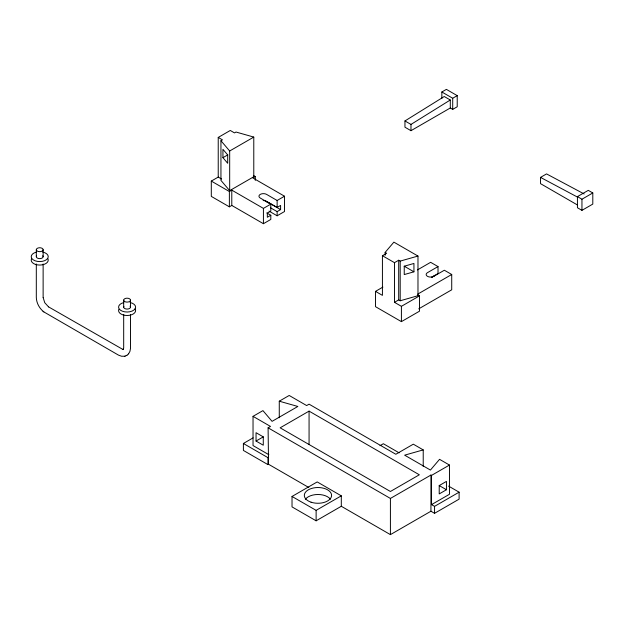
<?xml version="1.0" encoding="UTF-8"?>
<svg xmlns="http://www.w3.org/2000/svg" width="624" height="624" viewBox="0 0 624 624"><rect width="100%" height="100%" fill="white"/><g stroke="black" fill="none" stroke-linecap="round" stroke-linejoin="round"><path stroke-width="0.94" d="M128.583 353.816L129.932 351.374L130.486 348.488L130.502 314.418M127.046 355.212L128.482 353.941M385.141 255.302L385.141 252.4L393.877 242.135L417.979 256.058L417.979 295.714L400.202 300.76L398.697 299.887L394.477 302.328L394.477 262.665L382.426 255.707L382.426 295.363L375.5 291.369L375.5 306.673L401.411 321.633L419.484 311.197L419.484 295.885L417.877 294.957M125.479 355.984L126.922 355.298M404.953 120.947L444.265 96.509L450.294 99.988L450.294 107.983L410.974 130.689L404.953 127.21L404.953 120.947L410.974 124.426L410.974 130.689M410.974 124.426L450.294 99.988M218.228 137.428L230.279 130.471L234.499 132.904L236.005 132.031L253.781 137.077L253.781 176.74L229.679 190.655L220.943 180.391L220.943 140.728L222.448 139.862L218.228 137.428L218.228 177.083L211.302 181.085L211.302 196.396L229.375 206.833L231.785 205.436L263.422 223.704L270.808 219.437L270.808 215.264L266.752 212.924M229.679 190.655L229.679 150.992L253.781 137.077M222.932 157.677L222.932 149.323L227.698 154.924L227.698 163.27L222.932 157.677L227.822 154.853M211.302 181.085L229.375 191.521L231.785 190.133L263.422 208.393L270.808 204.134L270.808 211.091L267.337 213.088L267.337 217.269L270.808 215.264M255.286 180.391L255.286 176.561L252.876 177.957L284.513 196.217L284.513 211.528L277.134 215.787L269.022 211.107M441.854 98.475L441.854 91.985L446.378 89.372L457.22 95.636L457.22 106.766L452.704 109.379L450.294 107.983M441.854 91.985L452.704 98.249L457.22 95.636M270.808 204.134L260.263 198.042A4.477 2.582 0 0 1 260.263 194.392A4.477 2.582 0 0 1 266.588 194.392L277.134 200.483L284.513 196.217M264.295 200.639A4.477 2.582 0 0 1 266.588 201.349L277.134 207.441L280.597 205.436L280.597 209.609L277.134 211.614L270.644 207.87M382.426 255.707L386.646 253.274L385.141 252.4M577.333 204.906L540.524 183.651L540.524 177.388L546.554 173.909L584.158 193.963M394.477 262.665L398.697 260.231L400.202 261.097L417.979 256.058M375.5 291.369L382.894 287.095M417.433 269.935L430.638 262.314L438.017 266.581L438.017 273.538L431.527 277.282M438.017 266.581L427.471 272.665A4.477 2.582 0 0 0 427.471 276.323A4.477 2.582 0 0 0 433.797 276.323L444.343 270.231L451.721 274.49L451.721 289.801L418.727 308.849M432.12 277.118L434.554 275.714M577.434 196.607L588.284 190.351L592.8 192.956L592.8 204.087L581.95 210.35L577.434 207.745L577.434 196.607L581.95 199.22L592.8 192.956M417.901 294.021L451.721 274.49M394.477 302.328L401.411 306.322L419.484 295.885M268.843 454.693L253.032 445.567L253.032 416.341L262.938 410.623L272.072 421.356L297.859 406.466L279.271 401.193L279.271 417.752M279.271 401.193L289.185 395.468L306.657 405.561L309.067 404.165L395.834 454.264L413.314 444.179L423.22 449.896L423.22 466.456M308.81 487.516L268.546 464.264L268.094 427.822L270.504 426.434L253.032 416.341M268.546 464.264L267.946 464.615L243.391 450.434L243.391 443.477L253.102 437.869M256.043 441.043L263.273 445.216L263.273 436.87L256.043 432.697L256.043 441.043L263.305 436.847M309.067 411.122L280.145 427.822L390.413 491.486L419.336 474.786L309.067 411.122L309.067 444.452M243.391 443.477L267.946 457.657L268.546 457.306M341.305 506.275L316.126 520.806L292.024 506.891L292.024 496.454L317.203 481.923L341.305 495.838L341.305 506.275L390.413 534.628L430.934 511.228L434.554 513.318L459.108 499.145L459.108 492.18L448.578 486.104M379.993 445.669L383.354 443.726L399.142 452.845M292.024 496.454L316.126 510.37L341.305 495.838M268.094 427.822L390.413 498.443L430.934 475.051L431.535 475.394L449.467 465.052L449.467 494.27L431.535 504.621L431.535 475.394M446.449 489.746L439.218 493.919L439.218 485.573L446.449 481.4L446.449 489.746L439.187 485.55M431.535 504.621L434.554 506.36L459.108 492.18M124.48 356.249L125.338 356.039M413.938 271.814L404.243 274.568L404.243 266.214L413.938 263.461L413.938 271.814L404.141 266.152M423.22 449.896L404.633 455.169L430.42 470.059L439.553 459.326L449.467 465.052M124.558 356.242L121.532 356.226L118.435 355.095L43.813 311.891M540.524 177.388L577.278 196.981M253.648 175.617L255.286 176.561M280.597 209.609L270.052 203.525A9.376 5.413 0 0 0 267.01 202.348M218.228 177.083L221.606 179.033M48.477 306.836L123.084 349.565L123.685 347.919L123.685 314.387M48.532 306.868L44.733 302.687L43.134 297.515M43.852 311.922L43.017 311.251M43.048 311.275C39.094 307.788 36.41 302.671 36.309 297.352L36.309 263.944M220.943 140.728L229.679 150.992M581.95 199.22L581.95 210.35M452.704 98.249L452.704 109.379M434.554 506.36L434.554 513.318M430.934 475.051L430.934 511.228M401.411 306.322L401.411 321.633M400.202 261.097L400.202 300.76M398.697 260.231L398.697 299.887M390.413 498.443L390.413 534.628M316.126 510.37L316.126 520.806M277.134 200.483L277.134 207.441M277.134 211.614L277.134 215.787M267.946 457.657L267.946 464.615M263.422 208.393L263.422 223.704M231.785 190.133L231.785 205.436M229.375 191.521L229.375 206.833M130.502 300.167A3.409 1.966 0 0 1 125.369 301.844A3.409 1.966 0 0 1 125.408 298.436A3.409 1.966 0 0 1 130.502 300.167L130.502 307.125M123.685 300.136L123.685 307.094M43.126 249.717A3.409 1.966 0 0 1 37.994 251.402A3.409 1.966 0 0 1 38.041 247.993A3.409 1.966 0 0 1 43.126 249.717L43.126 256.675M43.126 263.975L43.126 297.383M36.309 249.694L36.309 256.651M263.133 200.6A4.477 2.582 0 0 1 264.007 200.616M305.378 499.317A13.634 7.87 0 0 1 317.85 494.489A13.634 7.87 0 0 1 330.455 499.216M42.76 255.77A3.409 1.966 0 0 1 39.952 258.625A3.409 1.966 0 0 1 36.504 256.012M42.658 252.041A8.525 4.922 0 0 1 46.628 259.545A8.525 4.922 0 0 1 33.049 259.724A8.525 4.922 0 0 1 36.434 252.127M47.72 258.445A8.525 4.922 0 0 1 40.037 265.06A8.525 4.922 0 0 1 31.528 258.796M135.096 308.896A8.525 4.922 0 0 1 127.413 315.502A8.525 4.922 0 0 1 118.895 309.239M130.026 302.492A8.525 4.922 0 0 1 133.996 309.988A8.525 4.922 0 0 1 120.416 310.167A8.525 4.922 0 0 1 123.802 302.57M130.081 306.158A3.409 1.966 0 0 1 127.374 309.067A3.409 1.966 0 0 1 123.872 306.454M123.419 349.323L122.585 349.479L123.396 349.37M311.048 502.187A13.634 7.87 0 0 0 331.586 495.464A13.634 7.87 0 0 0 311.228 488.553A13.634 7.87 0 0 0 311.048 502.187"/></g></svg>
